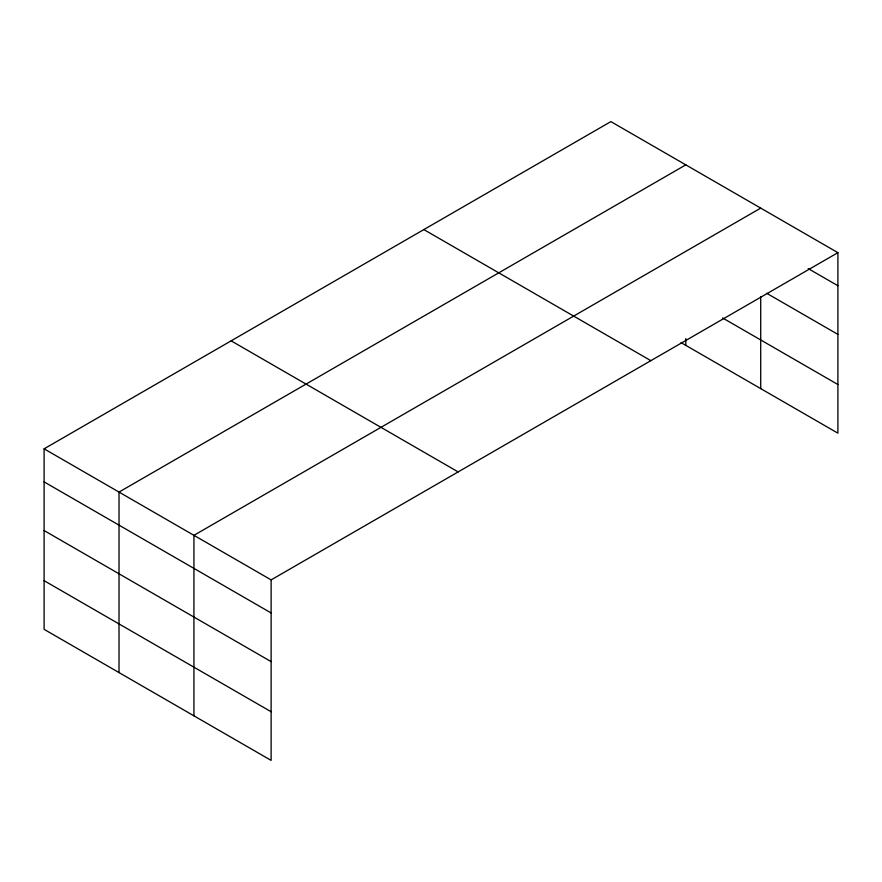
<?xml version="1.0" encoding="UTF-8"?>
<svg xmlns="http://www.w3.org/2000/svg" width="882" height="882" viewBox="0 0 882 882"><rect width="100%" height="100%" fill="white"/><g stroke="black" fill="none" stroke-linecap="round" stroke-linejoin="round"><path stroke-width="1.32" d="M681.036 342.613L837.9 433.172L837.9 252.671L610.873 121.606L44.1 448.828L44.1 629.329L271.127 760.394L271.127 579.893L44.1 448.828M685.799 164.857L119.015 492.079L119.015 672.58M760.714 208.108L193.93 535.33L193.93 715.831M271.127 579.893L837.9 252.671M808.21 268.591L837.9 285.735M766.645 293.254L837.9 334.388M722.656 317.983L837.9 384.519M423.845 229.585L650.861 360.661M231.139 340.849L458.155 471.914M44.1 481.892L271.127 612.957M44.1 530.545L271.127 661.621M44.1 580.676L271.127 711.741M760.714 296.595L760.714 388.609M685.799 338.6L685.799 345.358"/></g></svg>
